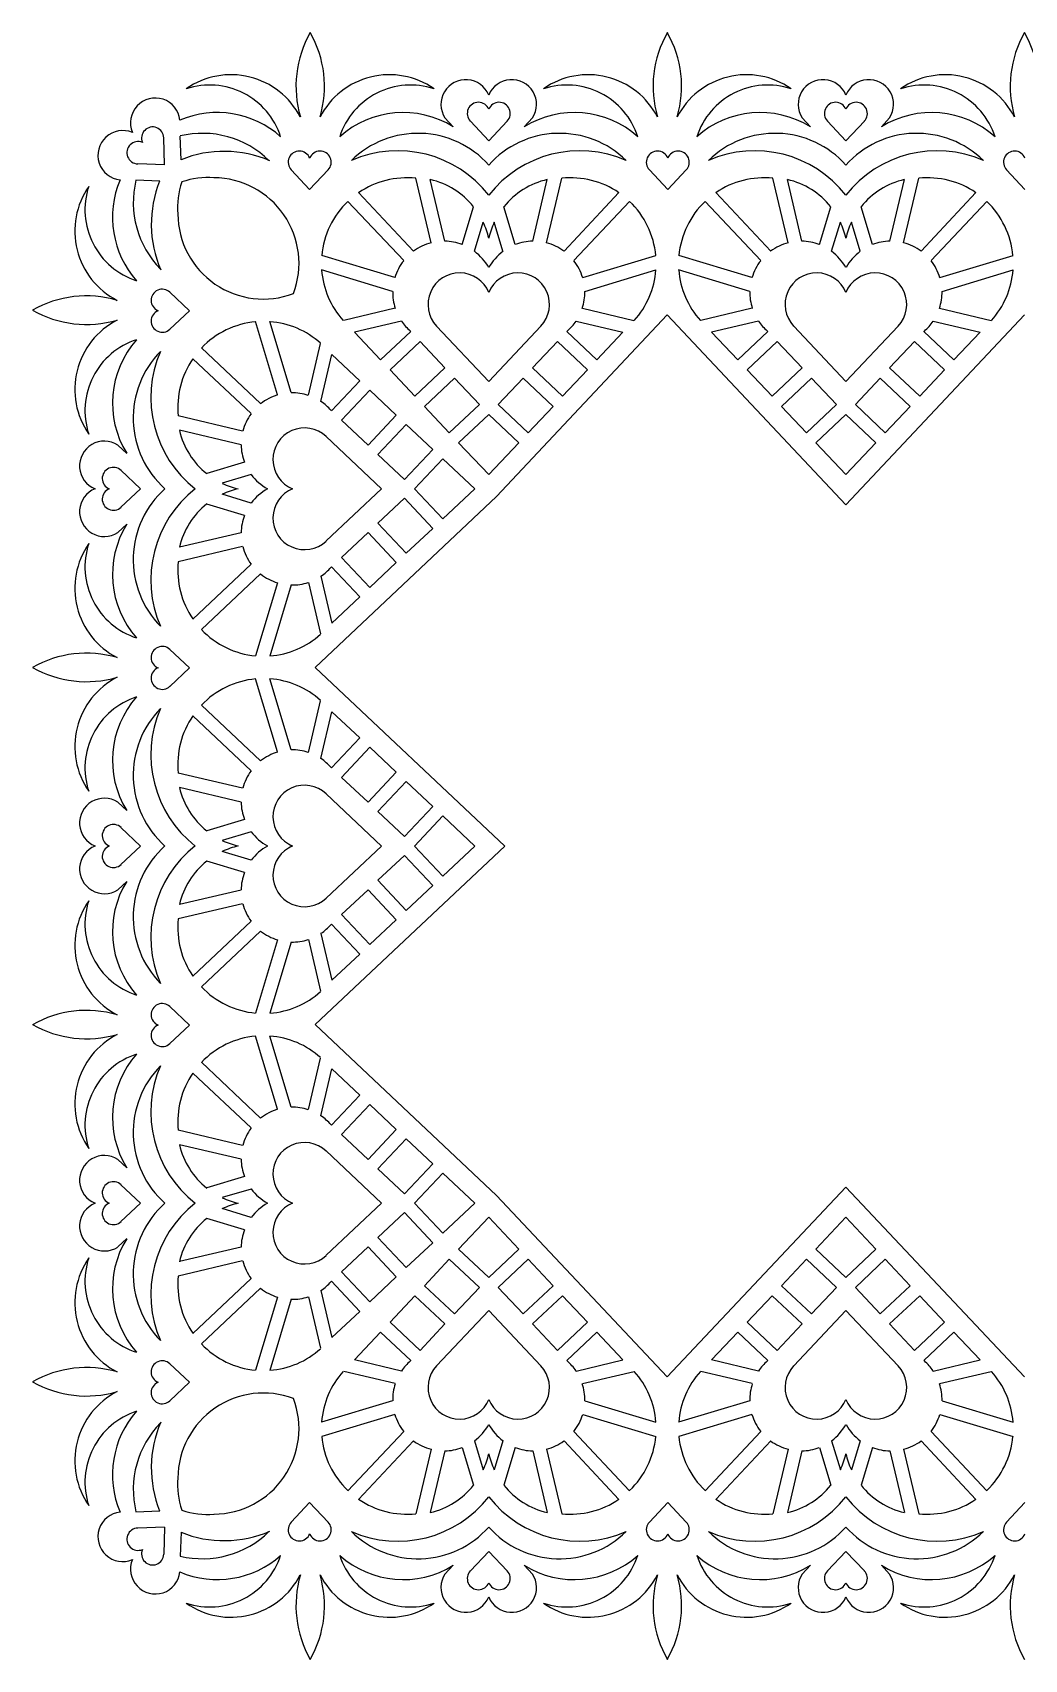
# Model space of a CAD drawing. Extents: x -508 to -157, y 123 to 262.
# Drawn here: x -326.6 to -241.8, y 122.9 to 262 of the extents above; entities that cross this region are included whole.
import ezdxf

# ---------------------------------------------------------------- set-up
doc = ezdxf.new("R2010")
doc.units = 0
doc.layers.get('0').update_dxf_attribs({"linetype": 'CONTINUOUS'})

msp = doc.modelspace()

# ---------------------------------------------------------------- linework, layer by layer
for p, q in [((-291.36, 254.68), (-290.65, 253.92)), ((-283.87, 254.68), (-284.58, 253.92)), ((-260.82, 254.68), (-260.11, 253.92)), ((-253.34, 254.68), (-254.05, 253.92)), ((-287.62, 252.73), (-289.19, 254.41)), ((-287.62, 252.73), (-286.04, 254.41)), ((-257.08, 252.73), (-258.66, 254.41)), ((-257.08, 252.73), (-255.5, 254.41)), ((-315.33, 250.68), (-315.4, 252.98)), ((-313.92, 251.1), (-314, 253.13)), ((-315.33, 250.68), (-317.63, 250.75)), ((-315.75, 249.28), (-317.78, 249.35)), ((-302.93, 248.56), (-304.5, 250.23)), ((-302.93, 248.56), (-301.35, 250.23)), ((-292.55, 244.01), (-293.85, 249.52)), ((-291.38, 244.15), (-292.62, 249.41)), ((-283.86, 244.15), (-282.62, 249.41)), ((-282.68, 244.01), (-281.38, 249.52)), ((-272.31, 248.56), (-273.88, 250.23)), ((-272.31, 248.56), (-270.73, 250.23)), ((-262.02, 244.01), (-263.32, 249.52)), ((-260.84, 244.15), (-262.08, 249.41)), ((-253.32, 244.15), (-252.08, 249.41)), ((-252.15, 244.01), (-250.85, 249.52)), ((-241.77, 248.56), (-243.35, 250.23)), ((-294.05, 243.3), (-298.74, 248.29)), ((-281.18, 243.3), (-276.49, 248.29)), ((-263.51, 243.3), (-268.21, 248.29)), ((-250.65, 243.3), (-245.96, 248.29)), ((-294.89, 242.48), (-299.66, 247.54)), ((-289.89, 243.86), (-288.92, 247.09)), ((-285.35, 243.86), (-286.32, 247.09)), ((-280.34, 242.48), (-275.57, 247.54)), ((-264.36, 242.48), (-269.12, 247.54)), ((-259.35, 243.86), (-258.38, 247.09)), ((-254.81, 243.86), (-255.78, 247.09)), ((-249.8, 242.48), (-245.04, 247.54)), ((-288.83, 243.28), (-288.09, 245.76)), ((-286.4, 243.28), (-287.15, 245.76)), ((-258.3, 243.28), (-257.55, 245.76)), ((-255.86, 243.28), (-256.61, 245.76)), ((-295.65, 241.03), (-301.9, 242.91)), ((-279.58, 241.03), (-273.33, 242.91)), ((-265.11, 241.03), (-271.37, 242.91)), ((-249.05, 241.03), (-242.79, 242.91)), ((-295.84, 239.85), (-301.91, 241.68)), ((-279.4, 239.85), (-273.32, 241.68)), ((-265.3, 239.85), (-271.38, 241.68)), ((-248.86, 239.85), (-242.78, 241.68)), ((-313.2, 238.19), (-314.88, 239.77)), ((-313.2, 238.19), (-314.88, 236.62)), ((-295.62, 238.4), (-300.02, 237.36)), ((-279.61, 238.4), (-275.21, 237.36)), ((-265.08, 238.4), (-269.49, 237.36)), ((-249.08, 238.4), (-244.67, 237.36)), ((-305.67, 231), (-307.55, 237.26)), ((-304.5, 231.19), (-306.33, 237.26)), ((-295.09, 237.31), (-299.09, 236.37)), ((-294.29, 236.42), (-294.33, 236.45)), ((-287.62, 232.14), (-292.07, 236.88)), ((-287.62, 232.14), (-283.16, 236.88)), ((-286.95, 222.31), (-272.35, 237.83)), ((-280.94, 236.42), (-280.91, 236.45)), ((-280.15, 237.31), (-276.14, 236.37)), ((-257.08, 221.6), (-272.35, 237.83)), ((-264.55, 237.31), (-268.56, 236.37)), ((-263.75, 236.42), (-263.79, 236.45)), ((-257.08, 232.14), (-261.54, 236.88)), ((-257.08, 221.6), (-241.81, 237.83)), ((-257.08, 232.14), (-252.62, 236.88)), ((-250.41, 236.42), (-250.37, 236.45)), ((-249.61, 237.31), (-245.61, 236.37)), ((-303.04, 230.97), (-302, 235.38)), ((-296.86, 234), (-299.09, 236.37)), ((-294.29, 236.42), (-296.86, 234)), ((-293.48, 235.56), (-296.05, 233.14)), ((-291.36, 233.3), (-293.48, 235.56)), ((-283.88, 233.3), (-281.75, 235.56)), ((-281.75, 235.56), (-279.18, 233.14)), ((-280.94, 236.42), (-278.37, 234)), ((-278.37, 234), (-276.14, 236.37)), ((-266.32, 234), (-268.56, 236.37)), ((-263.75, 236.42), (-266.32, 234)), ((-262.95, 235.56), (-265.52, 233.14)), ((-260.82, 233.3), (-262.95, 235.56)), ((-253.34, 233.3), (-251.21, 235.56)), ((-251.21, 235.56), (-248.64, 233.14)), ((-250.41, 236.42), (-247.84, 234)), ((-247.84, 234), (-245.61, 236.37)), ((-307.94, 229.4), (-312.93, 234.09)), ((-307.13, 230.25), (-312.19, 235.01)), ((-301.96, 230.44), (-301.02, 234.44)), ((-298.64, 232.21), (-301.02, 234.44)), ((-293.93, 230.88), (-296.05, 233.14)), ((-291.36, 233.3), (-293.93, 230.88)), ((-290.55, 232.44), (-293.12, 230.02)), ((-288.42, 230.18), (-290.55, 232.44)), ((-286.81, 230.18), (-284.68, 232.44)), ((-284.68, 232.44), (-282.11, 230.02)), ((-283.88, 233.3), (-281.31, 230.88)), ((-281.31, 230.88), (-279.18, 233.14)), ((-263.39, 230.88), (-265.52, 233.14)), ((-260.82, 233.3), (-263.39, 230.88)), ((-260.01, 232.44), (-262.58, 230.02)), ((-257.89, 230.18), (-260.01, 232.44)), ((-256.27, 230.18), (-254.15, 232.44)), ((-254.15, 232.44), (-251.58, 230.02)), ((-253.34, 233.3), (-250.77, 230.88)), ((-250.77, 230.88), (-248.64, 233.14)), ((-301.06, 229.64), (-298.64, 232.21)), ((-300.21, 228.84), (-297.79, 231.41)), ((-295.53, 229.28), (-297.79, 231.41)), ((-301.06, 229.64), (-301.1, 229.68)), ((-290.99, 227.76), (-293.12, 230.02)), ((-288.42, 230.18), (-290.99, 227.76)), ((-286.81, 230.18), (-284.24, 227.76)), ((-284.24, 227.76), (-282.11, 230.02)), ((-260.46, 227.76), (-262.58, 230.02)), ((-257.89, 230.18), (-260.46, 227.76)), ((-256.27, 230.18), (-253.71, 227.76)), ((-253.71, 227.76), (-251.58, 230.02)), ((-308.66, 227.9), (-314.17, 229.2)), ((-297.94, 226.71), (-300.21, 228.84)), ((-297.94, 226.71), (-295.53, 229.28)), ((-297.09, 225.9), (-294.67, 228.47)), ((-292.41, 226.34), (-294.67, 228.47)), ((-287.62, 229.32), (-290.19, 226.91)), ((-287.62, 229.32), (-285.05, 226.91)), ((-257.08, 229.32), (-259.65, 226.91)), ((-257.08, 229.32), (-254.51, 226.91)), ((-319.33, 226.71), (-318.56, 226)), ((-308.79, 226.73), (-314.06, 227.97)), ((-296.79, 222.97), (-301.53, 227.43)), ((-287.62, 224.18), (-290.19, 226.91)), ((-287.62, 224.18), (-285.05, 226.91)), ((-257.08, 224.18), (-259.65, 226.91)), ((-257.08, 224.18), (-254.51, 226.91)), ((-294.83, 223.78), (-297.09, 225.9)), ((-294.83, 223.78), (-292.41, 226.34)), ((-293.97, 222.97), (-291.55, 225.54)), ((-288.82, 222.97), (-291.55, 225.54)), ((-317.38, 222.97), (-319.06, 224.55)), ((-308.51, 225.24), (-311.73, 224.27)), ((-307.93, 224.19), (-310.4, 223.44)), ((-317.38, 222.97), (-319.06, 221.39)), ((-296.79, 222.97), (-301.53, 218.51)), ((-293.97, 222.97), (-291.55, 220.4)), ((-288.82, 222.97), (-291.55, 220.4)), ((-308.51, 220.7), (-311.73, 221.67)), ((-307.93, 221.75), (-310.4, 222.5)), ((-286.95, 222.31), (-302.47, 207.7)), ((-294.83, 222.16), (-297.09, 220.04)), ((-294.83, 222.16), (-292.41, 219.59)), ((-319.33, 219.23), (-318.56, 219.94)), ((-297.09, 220.04), (-294.67, 217.47)), ((-308.79, 219.21), (-314.06, 217.97)), ((-297.94, 219.23), (-300.21, 217.1)), ((-297.94, 219.23), (-295.53, 216.66)), ((-292.41, 219.59), (-294.67, 217.47)), ((-308.66, 218.03), (-314.17, 216.73)), ((-300.21, 217.1), (-297.79, 214.53)), ((-307.94, 216.54), (-312.93, 211.84)), ((-307.13, 215.69), (-312.19, 210.93)), ((-301.06, 216.3), (-301.1, 216.26)), ((-301.06, 216.3), (-298.64, 213.73)), ((-295.53, 216.66), (-297.79, 214.53)), ((-305.67, 214.94), (-307.55, 208.68)), ((-304.5, 214.75), (-306.33, 208.67)), ((-303.04, 214.97), (-302, 210.56)), ((-301.96, 215.5), (-301.02, 211.49)), ((-298.64, 213.73), (-301.02, 211.49)), ((-313.2, 207.66), (-314.88, 209.24)), ((-313.2, 207.66), (-314.88, 206.08)), ((-286.25, 192.43), (-302.47, 207.7)), ((-305.67, 200.47), (-307.55, 206.72)), ((-304.5, 200.65), (-306.33, 206.73)), ((-307.13, 199.71), (-312.19, 204.48)), ((-303.04, 200.43), (-302, 204.84)), ((-307.94, 198.86), (-312.93, 203.56)), ((-301.96, 199.9), (-301.02, 203.91)), ((-298.64, 201.68), (-301.02, 203.91)), ((-301.06, 199.11), (-298.64, 201.68)), ((-300.21, 198.3), (-297.79, 200.87)), ((-295.53, 198.74), (-297.79, 200.87)), ((-301.06, 199.11), (-301.1, 199.14)), ((-308.66, 197.37), (-314.17, 198.67)), ((-297.94, 196.17), (-300.21, 198.3)), ((-297.94, 196.17), (-295.53, 198.74)), ((-297.09, 195.37), (-294.67, 197.94)), ((-292.41, 195.81), (-294.67, 197.94)), ((-319.33, 196.18), (-318.56, 195.47)), ((-308.79, 196.19), (-314.06, 197.43)), ((-296.79, 192.43), (-301.53, 196.89)), ((-294.83, 193.24), (-297.09, 195.37)), ((-294.83, 193.24), (-292.41, 195.81)), ((-293.97, 192.43), (-291.55, 195)), ((-288.82, 192.43), (-291.55, 195)), ((-317.38, 192.43), (-319.06, 194.01)), ((-308.51, 194.7), (-311.73, 193.73)), ((-307.93, 193.65), (-310.4, 192.9)), ((-317.38, 192.43), (-319.06, 190.86)), ((-307.93, 191.22), (-310.4, 191.96)), ((-286.25, 192.43), (-302.47, 177.17)), ((-296.79, 192.43), (-301.53, 187.98)), ((-293.97, 192.43), (-291.55, 189.86)), ((-288.82, 192.43), (-291.55, 189.86)), ((-308.51, 190.16), (-311.73, 191.13)), ((-294.83, 191.63), (-297.09, 189.5)), ((-294.83, 191.63), (-292.41, 189.06)), ((-319.33, 188.69), (-318.56, 189.4)), ((-297.09, 189.5), (-294.67, 186.93)), ((-308.79, 188.67), (-314.06, 187.43)), ((-297.94, 188.69), (-300.21, 186.57)), ((-297.94, 188.69), (-295.53, 186.12)), ((-292.41, 189.06), (-294.67, 186.93)), ((-308.66, 187.5), (-314.17, 186.2)), ((-300.21, 186.57), (-297.79, 184)), ((-307.94, 186), (-312.93, 181.31)), ((-307.13, 185.16), (-312.19, 180.39)), ((-301.06, 185.76), (-301.1, 185.72)), ((-301.06, 185.76), (-298.64, 183.19)), ((-295.53, 186.12), (-297.79, 184)), ((-305.67, 184.4), (-307.55, 178.15)), ((-304.5, 184.21), (-306.33, 178.14)), ((-303.04, 184.43), (-302, 180.03)), ((-301.96, 184.96), (-301.02, 180.96)), ((-298.64, 183.19), (-301.02, 180.96)), ((-313.2, 177.12), (-314.88, 178.7)), ((-313.2, 177.12), (-314.88, 175.55)), ((-286.95, 162.56), (-302.47, 177.17)), ((-305.67, 169.93), (-307.55, 176.18)), ((-304.5, 170.12), (-306.33, 176.19)), ((-307.13, 169.17), (-312.19, 173.94)), ((-303.04, 169.9), (-302, 174.3)), ((-307.94, 168.33), (-312.93, 173.02)), ((-301.96, 169.37), (-301.02, 173.37)), ((-298.64, 171.14), (-301.02, 173.37)), ((-301.06, 168.57), (-298.64, 171.14)), ((-300.21, 167.77), (-297.79, 170.34)), ((-295.53, 168.21), (-297.79, 170.34)), ((-301.06, 168.57), (-301.1, 168.61)), ((-308.66, 166.83), (-314.17, 168.13)), ((-297.94, 165.64), (-300.21, 167.77)), ((-297.94, 165.64), (-295.53, 168.21)), ((-297.09, 164.83), (-294.67, 167.4)), ((-292.41, 165.27), (-294.67, 167.4)), ((-319.33, 165.64), (-318.56, 164.93)), ((-308.79, 165.66), (-314.06, 166.9)), ((-296.79, 161.9), (-301.53, 166.36)), ((-308.51, 164.17), (-311.73, 163.2)), ((-294.83, 162.7), (-297.09, 164.83)), ((-294.83, 162.7), (-292.41, 165.27)), ((-293.97, 161.9), (-291.55, 164.47)), ((-288.82, 161.9), (-291.55, 164.47)), ((-317.38, 161.9), (-319.06, 163.48)), ((-307.93, 163.11), (-310.4, 162.37)), ((-257.08, 163.27), (-272.35, 147.04)), ((-257.08, 163.27), (-241.81, 147.04)), ((-317.38, 161.9), (-319.06, 160.32)), ((-307.93, 160.68), (-310.4, 161.43)), ((-296.79, 161.9), (-301.53, 157.44)), ((-293.97, 161.9), (-291.55, 159.33)), ((-288.82, 161.9), (-291.55, 159.33)), ((-286.95, 162.56), (-272.35, 147.04)), ((-308.51, 159.63), (-311.73, 160.6)), ((-294.83, 161.09), (-297.09, 158.96)), ((-294.83, 161.09), (-292.41, 158.52)), ((-287.62, 160.69), (-290.19, 157.96)), ((-287.62, 160.69), (-285.05, 157.96)), ((-257.08, 160.69), (-259.65, 157.96)), ((-257.08, 160.69), (-254.51, 157.96)), ((-319.33, 158.16), (-318.56, 158.87)), ((-297.09, 158.96), (-294.67, 156.39)), ((-308.79, 158.14), (-314.06, 156.9)), ((-297.94, 158.16), (-300.21, 156.03)), ((-297.94, 158.16), (-295.53, 155.59)), ((-292.41, 158.52), (-294.67, 156.39)), ((-287.62, 155.54), (-290.19, 157.96)), ((-287.62, 155.54), (-285.05, 157.96)), ((-257.08, 155.54), (-259.65, 157.96)), ((-257.08, 155.54), (-254.51, 157.96)), ((-308.66, 156.96), (-314.17, 155.66)), ((-300.21, 156.03), (-297.79, 153.46)), ((-290.99, 157.11), (-293.12, 154.84)), ((-288.42, 154.69), (-290.99, 157.11)), ((-286.81, 154.69), (-284.24, 157.11)), ((-284.24, 157.11), (-282.11, 154.84)), ((-260.46, 157.11), (-262.58, 154.84)), ((-257.89, 154.69), (-260.46, 157.11)), ((-256.27, 154.69), (-253.71, 157.11)), ((-253.71, 157.11), (-251.58, 154.84)), ((-307.94, 155.47), (-312.93, 150.77)), ((-307.13, 154.62), (-312.19, 149.86)), ((-301.96, 154.43), (-301.02, 150.42)), ((-301.06, 155.22), (-301.1, 155.19)), ((-301.06, 155.22), (-298.64, 152.65)), ((-295.53, 155.59), (-297.79, 153.46)), ((-290.55, 152.43), (-293.12, 154.84)), ((-288.42, 154.69), (-290.55, 152.43)), ((-286.81, 154.69), (-284.68, 152.43)), ((-284.68, 152.43), (-282.11, 154.84)), ((-260.01, 152.43), (-262.58, 154.84)), ((-257.89, 154.69), (-260.01, 152.43)), ((-256.27, 154.69), (-254.15, 152.43)), ((-254.15, 152.43), (-251.58, 154.84)), ((-305.67, 153.86), (-307.55, 147.61)), ((-304.5, 153.68), (-306.33, 147.6)), ((-303.04, 153.9), (-302, 149.49)), ((-293.93, 153.99), (-296.05, 151.73)), ((-291.36, 151.57), (-293.93, 153.99)), ((-283.88, 151.57), (-281.31, 153.99)), ((-281.31, 153.99), (-279.18, 151.73)), ((-263.39, 153.99), (-265.52, 151.73)), ((-260.82, 151.57), (-263.39, 153.99)), ((-253.34, 151.57), (-250.77, 153.99)), ((-250.77, 153.99), (-248.64, 151.73)), ((-298.64, 152.65), (-301.02, 150.42)), ((-293.48, 149.31), (-296.05, 151.73)), ((-287.62, 152.73), (-292.07, 147.99)), ((-287.62, 152.73), (-283.16, 147.99)), ((-281.75, 149.31), (-279.18, 151.73)), ((-262.95, 149.31), (-265.52, 151.73)), ((-257.08, 152.73), (-261.54, 147.99)), ((-257.08, 152.73), (-252.62, 147.99)), ((-251.21, 149.31), (-248.64, 151.73)), ((-296.86, 150.87), (-299.09, 148.5)), ((-294.29, 148.45), (-296.86, 150.87)), ((-291.36, 151.57), (-293.48, 149.31)), ((-283.88, 151.57), (-281.75, 149.31)), ((-280.94, 148.45), (-278.37, 150.87)), ((-278.37, 150.87), (-276.14, 148.5)), ((-266.32, 150.87), (-268.56, 148.5)), ((-263.75, 148.45), (-266.32, 150.87)), ((-260.82, 151.57), (-262.95, 149.31)), ((-253.34, 151.57), (-251.21, 149.31)), ((-250.41, 148.45), (-247.84, 150.87)), ((-247.84, 150.87), (-245.61, 148.5)), ((-313.2, 146.59), (-314.88, 148.16)), ((-295.62, 146.47), (-300.02, 147.51)), ((-295.09, 147.55), (-299.09, 148.5)), ((-294.29, 148.45), (-294.33, 148.41)), ((-280.94, 148.45), (-280.91, 148.41)), ((-280.15, 147.55), (-276.14, 148.5)), ((-279.61, 146.47), (-275.17, 147.52)), ((-265.08, 146.47), (-269.49, 147.51)), ((-264.55, 147.55), (-268.56, 148.5)), ((-263.75, 148.45), (-263.79, 148.41)), ((-250.41, 148.45), (-250.37, 148.41)), ((-249.61, 147.55), (-245.61, 148.5)), ((-249.08, 146.47), (-244.67, 147.51)), ((-313.2, 146.59), (-314.88, 145.01)), ((-295.84, 145.01), (-301.91, 143.19)), ((-279.4, 145.01), (-273.32, 143.19)), ((-265.3, 145.01), (-271.38, 143.19)), ((-248.86, 145.01), (-242.78, 143.19)), ((-295.65, 143.84), (-301.9, 141.96)), ((-279.58, 143.84), (-273.33, 141.96)), ((-265.11, 143.84), (-271.37, 141.96)), ((-249.05, 143.84), (-242.79, 141.96)), ((-294.89, 142.39), (-299.66, 137.32)), ((-280.34, 142.39), (-275.57, 137.32)), ((-264.36, 142.39), (-269.12, 137.32)), ((-249.8, 142.39), (-245.04, 137.32)), ((-294.05, 141.57), (-298.74, 136.58)), ((-292.55, 140.86), (-293.85, 135.34)), ((-291.38, 140.72), (-292.62, 135.45)), ((-289.89, 141.01), (-288.92, 137.78)), ((-288.83, 141.59), (-288.09, 139.11)), ((-286.4, 141.59), (-287.15, 139.11)), ((-285.35, 141.01), (-286.32, 137.78)), ((-283.86, 140.72), (-282.62, 135.45)), ((-282.68, 140.86), (-281.38, 135.34)), ((-281.18, 141.57), (-276.49, 136.58)), ((-263.51, 141.57), (-268.21, 136.58)), ((-262.02, 140.86), (-263.32, 135.34)), ((-260.84, 140.72), (-262.08, 135.45)), ((-259.35, 141.01), (-258.38, 137.78)), ((-258.3, 141.59), (-257.55, 139.11)), ((-255.86, 141.59), (-256.61, 139.11)), ((-254.81, 141.01), (-255.78, 137.78)), ((-253.32, 140.72), (-252.08, 135.45)), ((-252.15, 140.86), (-250.85, 135.34)), ((-250.65, 141.57), (-245.96, 136.58)), ((-302.93, 136.31), (-304.5, 134.64)), ((-302.93, 136.31), (-301.35, 134.64)), ((-272.31, 136.31), (-273.88, 134.64)), ((-272.31, 136.31), (-270.73, 134.64)), ((-241.77, 136.31), (-243.35, 134.64)), ((-317.78, 135.52), (-315.75, 135.59)), ((-315.33, 134.19), (-317.63, 134.12)), ((-315.33, 134.19), (-315.4, 131.89)), ((-313.92, 133.76), (-314, 131.73)), ((-287.62, 132.13), (-289.19, 130.46)), ((-287.62, 132.13), (-286.04, 130.46)), ((-257.08, 132.13), (-258.66, 130.46)), ((-257.08, 132.13), (-255.5, 130.46)), ((-291.36, 130.19), (-290.65, 130.95)), ((-283.87, 130.19), (-284.58, 130.95)), ((-260.82, 130.19), (-260.11, 130.95)), ((-253.34, 130.19), (-254.05, 130.95))]:
    msp.add_line(p, q)
for centre, radius, start, end in [((-294.84, 257.38), 9.26, 150.2195, 196.4556), ((-310.92, 257.38), 9.26, 343.5444, 29.7805), ((-264.31, 257.38), 9.26, 150.2195, 196.4556), ((-280.39, 257.38), 9.26, 343.5444, 29.7805), ((-233.77, 257.38), 9.26, 150.2195, 196.4556), ((-249.85, 257.38), 9.26, 343.5444, 29.7805), ((-309.66, 251.7), 6.67, 27.2657, 124.8817), ((-311.48, 251.11), 6.38, 17.9334, 108.2335), ((-296.11, 251.7), 6.67, 55.1183, 152.7343), ((-294.29, 251.11), 6.38, 71.7665, 162.0666), ((-289.58, 255.83), 2.12, 22.1916, 212.9358), ((-285.65, 255.83), 2.12, 327.0642, 157.8084), ((-279.12, 251.7), 6.67, 27.2657, 124.8817), ((-280.94, 251.11), 6.38, 17.9334, 108.2335), ((-265.58, 251.7), 6.67, 55.1183, 152.7343), ((-263.76, 251.11), 6.38, 71.7665, 162.0666), ((-259.04, 255.83), 2.12, 22.1916, 212.9358), ((-255.12, 255.83), 2.12, 327.0642, 157.8084), ((-248.59, 251.7), 6.67, 27.2657, 124.8817), ((-250.4, 251.11), 6.38, 17.9334, 108.2335), ((-316.13, 254.26), 2.12, 6.1893, 202.8084), ((-288.5, 255.06), 0.954, 22.1916, 223.2633), ((-286.73, 255.06), 0.954, 316.7367, 157.8084), ((-257.96, 255.06), 0.954, 22.1916, 223.2633), ((-256.2, 255.06), 0.954, 316.7367, 157.8084), ((-310.83, 247.01), 8.13, 48.1948, 113.1532), ((-294.94, 247.01), 8.13, 58.1142, 131.8052), ((-280.29, 247.01), 8.13, 48.1948, 121.8858), ((-264.41, 247.01), 8.13, 58.1142, 131.8052), ((-249.75, 247.01), 8.13, 48.1948, 121.8858), ((-318.91, 251.48), 2.12, 67.1916, 263.8107), ((-316.35, 252.95), 0.954, 1.7367, 202.8084), ((-312.1, 245.23), 8.13, 45.568, 103.5466), ((-293.67, 245.23), 8.13, 41.8237, 134.432), ((-281.56, 245.23), 8.13, 45.568, 138.1763), ((-263.14, 245.23), 8.13, 41.8237, 134.432), ((-251.02, 245.23), 8.13, 45.568, 138.1763), ((-317.6, 251.7), 0.954, 67.1916, 268.2633), ((-310.24, 241.94), 9.88, 66.7265, 111.9154), ((-303.81, 250.89), 0.954, 22.1916, 223.2633), ((-302.04, 250.89), 0.954, 316.7367, 157.8084), ((-295.4, 241.99), 9.88, 37.9811, 113.6405), ((-279.83, 241.99), 9.88, 66.3595, 142.0189), ((-273.19, 250.89), 0.954, 22.1916, 223.2633), ((-271.42, 250.89), 0.954, 316.7367, 157.8084), ((-264.87, 241.99), 9.88, 37.9811, 113.6405), ((-249.29, 241.99), 9.88, 66.3595, 142.0189), ((-242.65, 250.89), 0.954, 22.1916, 223.2633), ((-311.66, 246.18), 8.13, 156.8468, 221.8052), ((-309.88, 247.45), 8.13, 166.4534, 224.432), ((-306.59, 245.59), 9.88, 158.0846, 203.2735), ((-307.56, 247), 6.67, 160.6687, 184.6528), ((-311.65, 242.91), 6.67, 85.3472, 109.3313), ((-311.16, 242.24), 7.32, 339.3764, 89.5781), ((-294.61, 242.24), 7.32, 84.0698, 124.3531), ((-294.12, 242.91), 6.67, 38.7088, 76.9688), ((-281.11, 242.91), 6.67, 103.0312, 141.2912), ((-280.62, 242.24), 7.32, 55.6469, 95.9302), ((-264.07, 242.24), 7.32, 84.0698, 124.3531), ((-263.58, 242.91), 6.67, 38.7088, 76.9688), ((-250.58, 242.91), 6.67, 103.0312, 141.2912), ((-250.09, 242.24), 7.32, 55.6469, 95.9302), ((-316.34, 245.01), 6.67, 145.1183, 242.7343), ((-315.76, 246.83), 6.38, 161.7665, 252.0666), ((-306.88, 246.51), 7.32, 180.4219, 290.6236), ((-294.61, 242.24), 7.32, 133.5879, 174.7728), ((-280.62, 242.24), 7.32, 5.2272, 46.4121), ((-264.07, 242.24), 7.32, 133.5879, 174.7728), ((-250.09, 242.24), 7.32, 5.2272, 46.4121), ((-294.12, 242.91), 6.67, 12.7907, 25.2329), ((-281.11, 242.91), 6.67, 154.7671, 167.2093), ((-263.58, 242.91), 6.67, 12.7907, 25.2329), ((-250.58, 242.91), 6.67, 154.7671, 167.2093), ((-291.45, 239.76), 4.38, 104.5257, 126.3006), ((-291.45, 239.76), 4.38, 69.0837, 89.0125), ((-283.78, 239.76), 4.38, 90.9875, 110.9163), ((-283.78, 239.76), 4.38, 53.6994, 75.4743), ((-260.92, 239.76), 4.38, 104.5257, 126.3006), ((-260.92, 239.76), 4.38, 69.0837, 89.0125), ((-253.24, 239.76), 4.38, 90.9875, 110.9163), ((-253.24, 239.76), 4.38, 53.6994, 75.4743), ((-291.45, 239.76), 4.38, 141.715, 163.2788), ((-291.45, 239.76), 4.38, 28.9966, 53.3205), ((-283.78, 239.76), 4.38, 126.6795, 151.0034), ((-283.78, 239.76), 4.38, 16.7212, 38.285), ((-260.92, 239.76), 4.38, 141.715, 163.2788), ((-260.92, 239.76), 4.38, 28.9966, 53.3205), ((-253.24, 239.76), 4.38, 126.6795, 151.0034), ((-253.24, 239.76), 4.38, 16.7212, 38.285), ((-294.61, 242.24), 7.32, 184.3684, 221.8816), ((-290.11, 238.73), 2.7, 22.1916, 223.2633), ((-285.12, 238.73), 2.7, 316.7367, 157.8084), ((-280.62, 242.24), 7.32, 318.1184, 355.6316), ((-264.07, 242.24), 7.32, 184.3684, 221.8816), ((-259.58, 238.73), 2.7, 22.1916, 223.2633), ((-254.58, 238.73), 2.7, 316.7367, 157.8084), ((-250.09, 242.24), 7.32, 318.1184, 355.6316), ((-322.02, 230.2), 9.26, 73.5444, 119.7805), ((-315.53, 239.08), 0.954, 46.7367, 247.8084), ((-291.45, 239.76), 4.38, 178.8365, 198.183), ((-283.78, 239.76), 4.38, 341.817, 1.1635), ((-260.92, 239.76), 4.38, 178.8365, 198.183), ((-253.24, 239.76), 4.38, 341.817, 1.1635), ((-322.02, 246.28), 9.26, 240.2195, 286.4556), ((-315.53, 237.31), 0.954, 112.1916, 313.2633), ((-316.34, 231.46), 6.67, 117.2657, 214.8817), ((-306.88, 229.96), 7.32, 95.2272, 136.4121), ((-306.88, 229.96), 7.32, 48.1184, 85.6316), ((-291.45, 239.76), 4.38, 213.9929, 229.0468), ((-283.78, 239.76), 4.38, 310.9532, 326.0071), ((-260.92, 239.76), 4.38, 213.9929, 229.0468), ((-253.24, 239.76), 4.38, 310.9532, 326.0071), ((-315.76, 229.65), 6.38, 107.9334, 198.2335), ((-311.66, 230.3), 8.13, 138.1948, 211.8858), ((-309.88, 229.03), 8.13, 135.568, 228.1763), ((-306.63, 230.76), 9.88, 156.3595, 232.0189), ((-306.88, 229.96), 7.32, 145.6469, 185.9302), ((-304.41, 226.8), 4.38, 106.7212, 128.285), ((-304.41, 226.8), 4.38, 71.817, 91.1635), ((-304.41, 226.8), 4.38, 40.9532, 56.0071), ((-304.41, 226.8), 4.38, 143.6994, 165.4743), ((-303.37, 225.47), 2.7, 46.7367, 247.8084), ((-320.48, 224.93), 2.12, 57.0642, 247.8084), ((-307.56, 229.47), 6.67, 193.0312, 231.2912), ((-304.41, 226.8), 4.38, 180.9875, 200.9163), ((-319.71, 223.85), 0.954, 46.7367, 247.8084), ((-304.41, 226.8), 4.38, 216.6795, 241.0034), ((-320.48, 221.01), 2.12, 112.1916, 302.9358), ((-319.71, 222.09), 0.954, 112.1916, 313.2633), ((-309.88, 216.91), 8.13, 131.8237, 224.432), ((-306.63, 215.18), 9.88, 127.9811, 203.6405), ((-307.56, 229.47), 6.67, 244.7671, 257.2093), ((-307.56, 216.47), 6.67, 102.7907, 115.2329), ((-304.41, 219.13), 4.38, 118.9966, 143.3205), ((-303.37, 220.47), 2.7, 112.1916, 313.2633), ((-307.56, 216.47), 6.67, 128.7088, 166.9688), ((-311.66, 215.64), 8.13, 148.1142, 221.8052), ((-304.41, 219.13), 4.38, 159.0837, 179.0125), ((-316.34, 214.47), 6.67, 145.1183, 242.7343), ((-315.76, 216.29), 6.38, 161.7665, 252.0666), ((-304.41, 219.13), 4.38, 194.5257, 216.3006), ((-306.88, 215.98), 7.32, 174.0698, 214.3531), ((-304.41, 219.13), 4.38, 231.715, 253.2788), ((-304.41, 219.13), 4.38, 303.9929, 319.0468), ((-304.41, 219.13), 4.38, 268.8365, 288.183), ((-306.88, 215.98), 7.32, 223.5879, 264.7728), ((-306.88, 215.98), 7.32, 274.3684, 311.8816), ((-322.02, 199.66), 9.26, 73.5444, 119.7805), ((-315.53, 208.54), 0.954, 46.7367, 247.8084), ((-322.02, 215.74), 9.26, 240.2195, 286.4556), ((-315.53, 206.78), 0.954, 112.1916, 313.2633), ((-316.34, 200.93), 6.67, 117.2657, 214.8817), ((-306.88, 199.43), 7.32, 95.2272, 136.4121), ((-306.88, 199.43), 7.32, 48.1184, 85.6316), ((-315.76, 199.11), 6.38, 107.9334, 198.2335), ((-311.66, 199.76), 8.13, 138.1948, 211.8858), ((-309.88, 198.49), 8.13, 135.568, 228.1763), ((-306.63, 200.22), 9.88, 156.3595, 232.0189), ((-306.88, 199.43), 7.32, 145.6469, 185.9302), ((-304.41, 196.27), 4.38, 106.7212, 128.285), ((-304.41, 196.27), 4.38, 71.817, 91.1635), ((-304.41, 196.27), 4.38, 40.9532, 56.0071), ((-304.41, 196.27), 4.38, 143.6994, 165.4743), ((-303.37, 194.93), 2.7, 46.7367, 247.8084), ((-320.48, 194.4), 2.12, 57.0642, 247.8084), ((-307.56, 198.94), 6.67, 193.0312, 231.2912), ((-304.41, 196.27), 4.38, 180.9875, 200.9163), ((-319.71, 193.32), 0.954, 46.7367, 247.8084), ((-304.41, 196.27), 4.38, 216.6795, 241.0034), ((-320.48, 190.47), 2.12, 112.1916, 302.9358), ((-319.71, 191.55), 0.954, 112.1916, 313.2633), ((-309.88, 186.38), 8.13, 131.8237, 224.432), ((-306.63, 184.65), 9.88, 127.9811, 203.6405), ((-307.56, 198.94), 6.67, 244.7671, 257.2093), ((-307.56, 185.93), 6.67, 102.7907, 115.2329), ((-304.41, 188.6), 4.38, 118.9966, 143.3205), ((-303.37, 189.94), 2.7, 112.1916, 313.2633), ((-307.56, 185.93), 6.67, 128.7088, 166.9688), ((-311.66, 185.11), 8.13, 148.1142, 221.8052), ((-304.41, 188.6), 4.38, 159.0837, 179.0125), ((-316.34, 183.94), 6.67, 145.1183, 242.7343), ((-315.76, 185.76), 6.38, 161.7665, 252.0666), ((-304.41, 188.6), 4.38, 194.5257, 216.3006), ((-306.88, 185.44), 7.32, 174.0698, 214.3531), ((-304.41, 188.6), 4.38, 231.715, 253.2788), ((-304.41, 188.6), 4.38, 303.9929, 319.0468), ((-304.41, 188.6), 4.38, 268.8365, 288.183), ((-306.88, 185.44), 7.32, 223.5879, 264.7728), ((-306.88, 185.44), 7.32, 274.3684, 311.8816), ((-322.02, 169.12), 9.26, 73.5444, 119.7805), ((-315.53, 178.01), 0.954, 46.7367, 247.8084), ((-322.02, 185.21), 9.26, 240.2195, 286.4556), ((-315.53, 176.24), 0.954, 112.1916, 313.2633), ((-316.34, 170.39), 6.67, 117.2657, 214.8817), ((-306.88, 168.89), 7.32, 95.2272, 136.4121), ((-306.88, 168.89), 7.32, 48.1184, 85.6316), ((-315.76, 168.57), 6.38, 107.9334, 198.2335), ((-311.66, 169.22), 8.13, 138.1948, 211.8858), ((-309.88, 167.95), 8.13, 135.568, 228.1763), ((-306.63, 169.68), 9.88, 156.3595, 232.0189), ((-306.88, 168.89), 7.32, 145.6469, 185.9302), ((-304.41, 165.73), 4.38, 106.7212, 128.285), ((-304.41, 165.73), 4.38, 71.817, 91.1635), ((-304.41, 165.73), 4.38, 143.6994, 165.4743), ((-304.41, 165.73), 4.38, 40.9532, 56.0071), ((-303.37, 164.39), 2.7, 46.7367, 247.8084), ((-320.48, 163.86), 2.12, 57.0642, 247.8084), ((-307.56, 168.4), 6.67, 193.0312, 231.2912), ((-304.41, 165.73), 4.38, 180.9875, 200.9163), ((-319.71, 162.78), 0.954, 46.7367, 247.8084), ((-304.41, 165.73), 4.38, 216.6795, 241.0034), ((-320.48, 159.93), 2.12, 112.1916, 302.9358), ((-319.71, 161.02), 0.954, 112.1916, 313.2633), ((-309.88, 155.84), 8.13, 131.8237, 224.432), ((-306.63, 154.11), 9.88, 127.9811, 203.6405), ((-307.56, 168.4), 6.67, 244.7671, 257.2093), ((-307.56, 155.39), 6.67, 102.7907, 115.2329), ((-304.41, 158.06), 4.38, 118.9966, 143.3205), ((-303.37, 159.4), 2.7, 112.1916, 313.2633), ((-307.56, 155.39), 6.67, 128.7088, 166.9688), ((-311.66, 154.57), 8.13, 148.1142, 221.8052), ((-304.41, 158.06), 4.38, 159.0837, 179.0125), ((-316.34, 153.4), 6.67, 145.1183, 242.7343), ((-315.76, 155.22), 6.38, 161.7665, 252.0666), ((-304.41, 158.06), 4.38, 194.5257, 216.3006), ((-306.88, 154.91), 7.32, 174.0698, 214.3531), ((-304.41, 158.06), 4.38, 231.715, 253.2788), ((-304.41, 158.06), 4.38, 303.9929, 319.0468), ((-304.41, 158.06), 4.38, 268.8365, 288.183), ((-306.88, 154.91), 7.32, 223.5879, 264.7728), ((-306.88, 154.91), 7.32, 274.3684, 311.8816), ((-322.02, 138.59), 9.26, 73.5444, 119.7805), ((-315.53, 147.47), 0.954, 46.7367, 247.8084), ((-294.61, 142.63), 7.32, 138.1184, 175.6316), ((-291.45, 145.1), 4.38, 130.9532, 146.0071), ((-290.11, 146.14), 2.7, 136.7367, 337.8084), ((-285.12, 146.14), 2.7, 202.1916, 43.2633), ((-283.78, 145.1), 4.38, 33.9929, 49.0468), ((-280.62, 142.63), 7.32, 4.3684, 41.8816), ((-264.07, 142.63), 7.32, 138.1184, 175.6316), ((-260.92, 145.1), 4.38, 130.9532, 146.0071), ((-259.58, 146.14), 2.7, 136.7367, 337.8084), ((-254.58, 146.14), 2.7, 202.1916, 43.2633), ((-253.24, 145.1), 4.38, 33.9929, 49.0468), ((-250.09, 142.63), 7.32, 4.3684, 41.8816), ((-322.02, 154.67), 9.26, 240.2195, 286.4556), ((-315.53, 145.7), 0.954, 112.1916, 313.2633), ((-291.45, 145.1), 4.38, 161.817, 181.1635), ((-283.78, 145.1), 4.38, 358.8365, 18.183), ((-260.92, 145.1), 4.38, 161.817, 181.1635), ((-253.24, 145.1), 4.38, 358.8365, 18.183), ((-316.34, 139.86), 6.67, 117.2657, 214.8817), ((-306.88, 138.35), 7.32, 69.3764, 179.5781), ((-311.16, 142.63), 7.32, 270.4219, 20.6236), ((-315.76, 138.04), 6.38, 107.9334, 198.2335), ((-311.66, 138.69), 8.13, 138.1948, 203.1532), ((-291.45, 145.1), 4.38, 196.7212, 218.285), ((-283.78, 145.1), 4.38, 321.715, 343.2788), ((-260.92, 145.1), 4.38, 196.7212, 218.285), ((-253.24, 145.1), 4.38, 321.715, 343.2788), ((-309.88, 137.42), 8.13, 135.568, 193.5466), ((-306.59, 139.28), 9.88, 156.7265, 201.9154), ((-294.61, 142.63), 7.32, 185.2272, 226.4121), ((-291.45, 145.1), 4.38, 306.6795, 331.0034), ((-283.78, 145.1), 4.38, 208.9966, 233.3205), ((-280.62, 142.63), 7.32, 313.5879, 354.7728), ((-264.07, 142.63), 7.32, 185.2272, 226.4121), ((-260.92, 145.1), 4.38, 306.6795, 331.0034), ((-253.24, 145.1), 4.38, 208.9966, 233.3205), ((-250.09, 142.63), 7.32, 313.5879, 354.7728), ((-291.45, 145.1), 4.38, 233.6994, 255.4743), ((-291.45, 145.1), 4.38, 270.9875, 290.9163), ((-283.78, 145.1), 4.38, 249.0837, 269.0125), ((-283.78, 145.1), 4.38, 284.5257, 306.3006), ((-260.92, 145.1), 4.38, 233.6994, 255.4743), ((-260.92, 145.1), 4.38, 270.9875, 290.9163), ((-253.24, 145.1), 4.38, 249.0837, 269.0125), ((-253.24, 145.1), 4.38, 284.5257, 306.3006), ((-294.12, 141.95), 6.67, 334.7671, 347.2093), ((-281.11, 141.95), 6.67, 192.7907, 205.2329), ((-263.58, 141.95), 6.67, 334.7671, 347.2093), ((-250.58, 141.95), 6.67, 192.7907, 205.2329), ((-307.56, 137.87), 6.67, 175.3472, 199.3313), ((-294.12, 141.95), 6.67, 283.0312, 321.2912), ((-281.11, 141.95), 6.67, 218.7088, 256.9688), ((-263.58, 141.95), 6.67, 283.0312, 321.2912), ((-250.58, 141.95), 6.67, 218.7088, 256.9688), ((-295.4, 142.88), 9.88, 246.3595, 322.0189), ((-294.61, 142.63), 7.32, 235.6469, 275.9302), ((-279.83, 142.88), 9.88, 217.9811, 293.6405), ((-280.62, 142.63), 7.32, 264.0698, 304.3531), ((-264.87, 142.88), 9.88, 246.3595, 322.0189), ((-264.07, 142.63), 7.32, 235.6469, 275.9302), ((-249.29, 142.88), 9.88, 217.9811, 293.6405), ((-250.09, 142.63), 7.32, 264.0698, 304.3531), ((-318.91, 133.38), 2.12, 96.1893, 292.8084), ((-311.65, 141.95), 6.67, 250.6687, 274.6528), ((-317.6, 133.17), 0.954, 91.7367, 292.8084), ((-312.1, 139.63), 8.13, 256.4534, 314.432), ((-310.24, 142.93), 9.88, 248.0846, 293.2735), ((-303.81, 133.98), 0.954, 136.7367, 337.8084), ((-302.04, 133.98), 0.954, 202.1916, 43.2633), ((-293.67, 139.63), 8.13, 225.568, 318.1763), ((-281.56, 139.63), 8.13, 221.8237, 314.432), ((-273.19, 133.98), 0.954, 136.7367, 337.8084), ((-271.42, 133.98), 0.954, 202.1916, 43.2633), ((-263.14, 139.63), 8.13, 225.568, 318.1763), ((-251.02, 139.63), 8.13, 221.8237, 314.432), ((-242.65, 133.98), 0.954, 136.7367, 337.8084), ((-316.35, 131.92), 0.954, 157.1916, 358.2633), ((-316.13, 130.61), 2.12, 157.1916, 353.8107), ((-310.83, 137.85), 8.13, 246.8468, 311.8052), ((-311.48, 133.76), 6.38, 251.7665, 342.0666), ((-294.94, 137.85), 8.13, 228.1948, 301.8858), ((-294.29, 133.76), 6.38, 197.9334, 288.2335), ((-280.29, 137.85), 8.13, 238.1142, 311.8052), ((-280.94, 133.76), 6.38, 251.7665, 342.0666), ((-264.41, 137.85), 8.13, 228.1948, 301.8858), ((-263.76, 133.76), 6.38, 197.9334, 288.2335), ((-249.75, 137.85), 8.13, 238.1142, 311.8052), ((-250.4, 133.76), 6.38, 251.7665, 342.0666), ((-309.66, 133.17), 6.67, 235.1183, 332.7343), ((-294.84, 127.49), 9.26, 163.5444, 209.7805), ((-310.92, 127.49), 9.26, 330.2195, 16.4556), ((-296.11, 133.17), 6.67, 207.2657, 304.8817), ((-289.58, 129.04), 2.12, 147.0642, 337.8084), ((-288.5, 129.81), 0.954, 136.7367, 337.8084), ((-286.73, 129.81), 0.954, 202.1916, 43.2633), ((-285.65, 129.04), 2.12, 202.1916, 32.9358), ((-279.12, 133.17), 6.67, 235.1183, 332.7343), ((-264.31, 127.49), 9.26, 163.5444, 209.7805), ((-280.39, 127.49), 9.26, 330.2195, 16.4556), ((-265.58, 133.17), 6.67, 207.2657, 304.8817), ((-259.04, 129.04), 2.12, 147.0642, 337.8084), ((-257.96, 129.81), 0.954, 136.7367, 337.8084), ((-256.2, 129.81), 0.954, 202.1916, 43.2633), ((-255.12, 129.04), 2.12, 202.1916, 32.9358), ((-248.59, 133.17), 6.67, 235.1183, 332.7343), ((-233.77, 127.49), 9.26, 163.5444, 209.7805)]:
    msp.add_arc(centre, radius, start, end)

doc.saveas('drawing.dxf')
